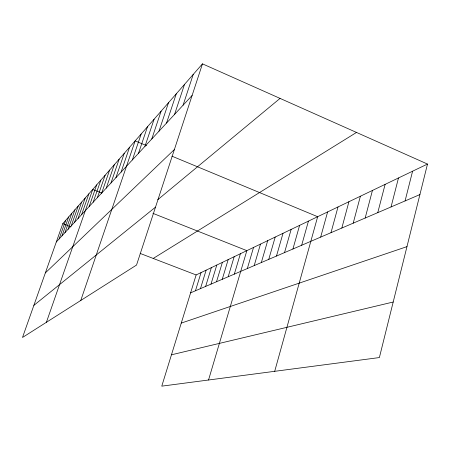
<?xml version="1.0" encoding="UTF-8"?>
<svg xmlns="http://www.w3.org/2000/svg" width="450" height="450" viewBox="0 0 450 450"><rect width="100%" height="100%" fill="white"/><g stroke="black" fill="none" stroke-linecap="round" stroke-linejoin="round"><path stroke-width="0.67" d="M427.5 164.059L379.384 357.564L161.769 386.151L196.138 274.95L427.5 164.059L202.472 63.849L62.786 223.672L22.5 337.472L136.53 265.061L202.472 63.849M405.079 200.931L412.588 171.203M391.05 206.944L398.481 177.969M377.769 212.636L385.116 184.371M365.169 218.036L372.437 190.451M353.205 223.166L360.388 196.228M341.831 228.043L348.924 201.718M330.998 232.684L338.006 206.955M320.67 237.111L327.6 211.944M274.702 371.317L317.661 216.709L171.922 156.161M301.674 245.256L308.436 221.124M292.922 249.007L299.604 225.36M284.529 252.602L291.133 229.421M276.486 256.05L283.005 233.319M268.757 259.363L275.203 237.06M261.332 262.547L267.699 240.654M254.194 265.607L260.483 244.114M247.326 268.549L253.541 247.438M208.536 380.008L246.853 250.644L152.91 213.339M234.332 274.118L240.401 253.738M228.184 276.756L234.186 256.719M222.249 279.298L228.178 259.594M216.523 281.751L222.384 262.373M205.639 286.419L211.365 267.654M210.988 284.124L216.782 265.061M200.464 288.636L206.123 270.169M195.452 290.784L201.049 272.599M183.077 105.21L193.219 74.43M166.545 123.052L176.271 93.825M174.572 114.39L184.5 84.409M158.957 131.237L168.486 102.735M151.774 138.988L161.111 111.172M138.499 153.309L147.476 126.771M144.962 146.334L154.119 119.171M132.351 159.941L141.159 133.999M121.084 172.091L129.572 147.257M80.769 300.471L135.146 140.884L146.616 145.648M110.964 183.009L119.16 159.171M115.914 177.671L124.251 153.349M101.694 193.016L109.614 170.094M106.234 188.117L114.283 164.751M93.167 202.213L100.828 180.152M97.346 197.708L105.131 175.224M81.591 214.706L88.886 193.809M46.401 322.296L92.717 189.428L101.852 193.061M89.156 206.539L96.694 184.882M71.258 225.849L78.227 206.004M74.576 222.272L81.653 202.089M78.019 218.559L85.202 198.023M61.982 235.862L68.648 216.968M64.963 232.639L71.73 213.441M68.057 229.303L74.925 209.79M59.096 238.972L65.666 220.376M56.306 241.982L192.105 95.468M45.36 272.903L174.398 149.513M157.781 199.693L280.058 98.404M33.868 305.364L155.509 207.141M153.225 258.452L356.496 132.441M190.603 292.86L419.912 194.574M181.26 323.089L406.969 246.634M171.456 354.803L393.193 302.023M62.786 223.672L70.999 226.834M140.197 253.44L196.138 274.95"/></g></svg>
